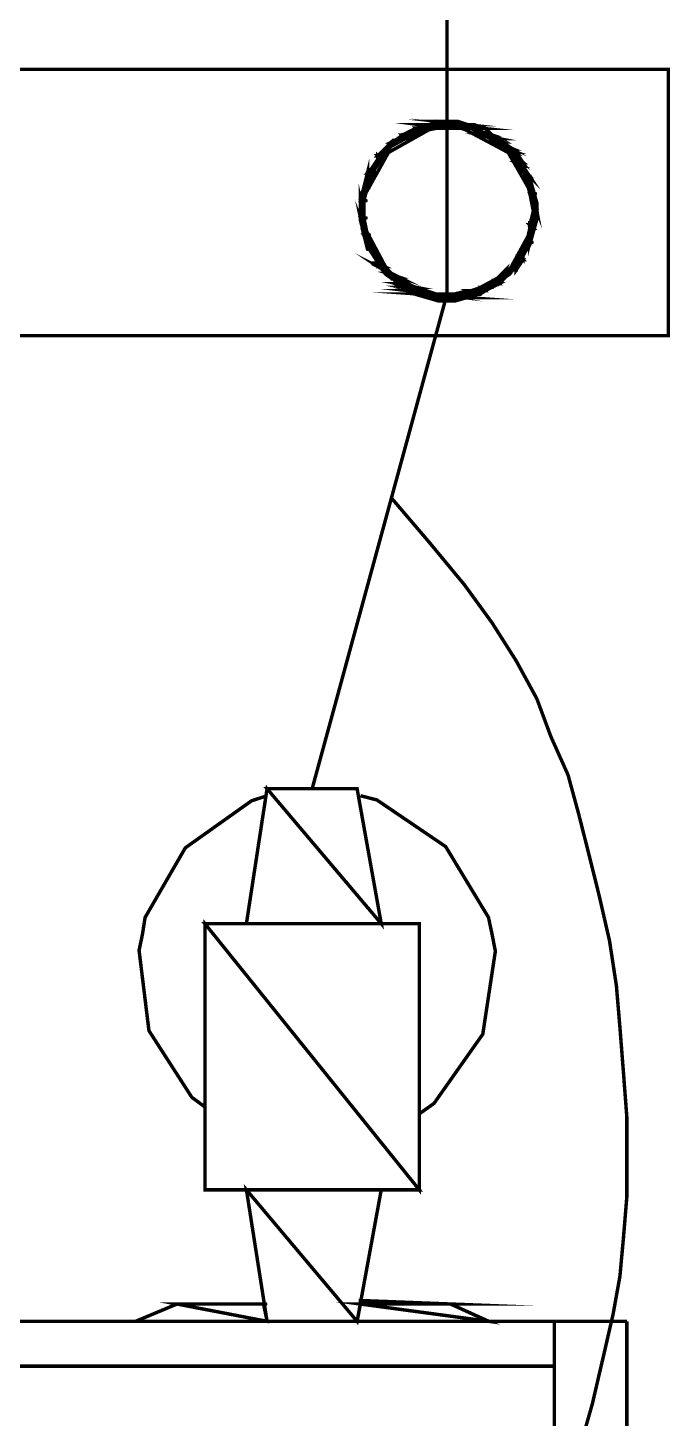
# Model space of a CAD drawing. Header units: metres. Extents: x -593 to 248, y 430 to 1024.
# Drawn here: x -401.74 to -393.86, y 891.44 to 908.48 of the extents above; entities that cross this region are included whole.
import ezdxf

# ---------------------------------------------------------------- set-up
doc = ezdxf.new("R2010")
doc.units = ezdxf.units.M
doc.header["$MEASUREMENT"] = 0
for name, color, linetype in [('C00-00-00-BLACK', 7, 'Continuous'), ('C62-64-65', 252, 'Continuous'), ('CFF-00-00', 1, 'Continuous')]:
    doc.layers.add(name, color=color, linetype=linetype)

msp = doc.modelspace()

# ---------------------------------------------------------------- linework, layer by layer
at = {"layer": 'C00-00-00-BLACK', "const_width": 0.0423}
for points in [[(-415.599, 907.972), (-415.599, 904.707), (-393.886, 904.707), (-393.886, 907.972), (-415.599, 907.972)], [(-395.5, 906.234), (-395.5, 906.339), (-395.589, 906.652), (-395.83, 906.988), (-396.182, 907.214), (-396.499, 907.295), (-396.603, 907.295), (-396.792, 907.295), (-397.357, 906.988), (-397.664, 906.423), (-397.664, 906.234), (-397.664, 906.129), (-397.583, 905.812), (-397.357, 905.463), (-397.019, 905.223), (-396.708, 905.133), (-396.603, 905.133), (-396.499, 905.133), (-396.182, 905.223), (-395.83, 905.463), (-395.589, 905.812), (-395.5, 906.129), (-395.5, 906.234)], [(-396.558, 907.292), (-396.941, 907.292), (-396.643, 907.25), (-396.558, 907.292)], [(-396.474, 907.335), (-396.727, 907.335), (-396.346, 907.292), (-396.474, 907.335)], [(-396.558, 907.292), (-396.178, 907.25), (-396.346, 907.25), (-396.558, 907.292)], [(-396.941, 907.292), (-396.643, 907.25), (-396.941, 907.25), (-396.941, 907.292)], [(-396.811, 907.292), (-396.262, 907.292), (-396.94, 907.292), (-396.811, 907.292)], [(-396.262, 907.292), (-396.558, 907.292), (-396.178, 907.25), (-396.262, 907.292)], [(-396.727, 907.335), (-396.346, 907.292), (-396.811, 907.292), (-396.727, 907.335)], [(-396.346, 907.292), (-396.811, 907.292), (-396.262, 907.292), (-396.346, 907.292)], [(-396.515, 907.335), (-396.474, 907.335), (-396.727, 907.335), (-396.515, 907.335)], [(-396.307, 907.25), (-396.049, 907.166), (-396.178, 907.166), (-396.307, 907.25)], [(-395.542, 906.234), (-395.542, 906.413), (-395.85, 906.951), (-396.416, 907.253), (-396.603, 907.253), (-396.782, 907.253), (-397.319, 906.951), (-397.619, 906.413), (-397.619, 906.234), (-397.619, 906.047), (-397.319, 905.483), (-396.782, 905.176), (-396.603, 905.176), (-396.416, 905.176), (-395.85, 905.483), (-395.542, 906.047), (-395.542, 906.234)], [(-397.28, 907.08), (-397.28, 907.038), (-397.323, 907.038), (-397.28, 907.08)], [(-397.196, 907.123), (-397.196, 907.08), (-397.28, 907.08), (-397.196, 907.123)], [(-397.153, 907.166), (-397.11, 907.123), (-397.196, 907.123), (-397.153, 907.166)], [(-397.11, 907.123), (-397.196, 907.123), (-397.196, 907.08), (-397.11, 907.123)], [(-397.029, 907.207), (-396.984, 907.166), (-397.113, 907.166), (-397.029, 907.207)], [(-396.984, 907.166), (-397.153, 907.166), (-397.11, 907.123), (-396.984, 907.166)], [(-396.981, 907.25), (-396.94, 907.207), (-397.066, 907.207), (-396.981, 907.25)], [(-396.941, 907.207), (-397.029, 907.207), (-396.984, 907.166), (-396.941, 907.207)], [(-396.727, 907.25), (-396.981, 907.25), (-396.94, 907.207), (-396.727, 907.25)], [(-396.727, 907.25), (-396.685, 907.25), (-396.94, 907.25), (-396.727, 907.25)], [(-396.727, 907.25), (-396.94, 907.25), (-396.643, 907.25), (-396.727, 907.25)], [(-396.178, 907.166), (-395.965, 907.123), (-396.049, 907.123), (-396.178, 907.166)], [(-396.135, 907.25), (-396.307, 907.25), (-396.049, 907.166), (-396.135, 907.25)], [(-396.049, 907.166), (-396.178, 907.166), (-395.965, 907.123), (-396.049, 907.166)], [(-396.178, 907.25), (-396.346, 907.25), (-396.135, 907.25), (-396.178, 907.25)], [(-396.346, 907.25), (-396.135, 907.25), (-396.304, 907.25), (-396.346, 907.25)], [(-396.011, 907.08), (-395.796, 906.996), (-395.881, 906.996), (-396.011, 907.08)], [(-395.965, 907.123), (-396.049, 907.123), (-395.923, 907.08), (-395.965, 907.123)], [(-396.049, 907.123), (-395.923, 907.08), (-396.008, 907.08), (-396.049, 907.123)], [(-397.449, 906.869), (-397.492, 906.741), (-397.535, 906.741), (-397.449, 906.869)], [(-397.323, 907.038), (-397.365, 906.911), (-397.449, 906.911), (-397.323, 907.038)], [(-397.449, 906.911), (-397.407, 906.869), (-397.449, 906.869), (-397.449, 906.911)], [(-397.28, 907.038), (-397.323, 907.038), (-397.365, 906.911), (-397.28, 907.038)], [(-397.196, 907.08), (-397.28, 907.08), (-397.28, 907.038), (-397.196, 907.08)], [(-395.923, 907.08), (-396.011, 907.08), (-395.796, 906.996), (-395.923, 907.08)], [(-395.796, 906.996), (-395.881, 906.996), (-395.753, 906.953), (-395.796, 906.996)], [(-395.881, 906.996), (-395.753, 906.953), (-395.839, 906.953), (-395.881, 906.996)], [(-395.841, 906.953), (-395.669, 906.827), (-395.753, 906.827), (-395.841, 906.953)], [(-395.753, 906.953), (-395.841, 906.953), (-395.669, 906.827), (-395.753, 906.953)], [(-395.712, 906.784), (-395.585, 906.657), (-395.626, 906.657), (-395.712, 906.784)], [(-397.576, 906.7), (-397.576, 906.528), (-397.619, 906.528), (-397.576, 906.7)], [(-397.407, 906.869), (-397.449, 906.869), (-397.492, 906.741), (-397.407, 906.869)], [(-397.365, 906.911), (-397.449, 906.911), (-397.407, 906.869), (-397.365, 906.911)], [(-395.753, 906.827), (-395.669, 906.784), (-395.712, 906.784), (-395.753, 906.827)], [(-395.669, 906.827), (-395.753, 906.827), (-395.669, 906.784), (-395.669, 906.827)], [(-395.669, 906.784), (-395.712, 906.784), (-395.585, 906.657), (-395.669, 906.784)], [(-395.626, 906.614), (-395.542, 906.445), (-395.585, 906.445), (-395.626, 906.614)], [(-397.619, 906.53), (-397.619, 906.361), (-397.662, 906.361), (-397.619, 906.53)], [(-397.535, 906.741), (-397.492, 906.7), (-397.576, 906.7), (-397.535, 906.741)], [(-397.492, 906.7), (-397.576, 906.7), (-397.576, 906.528), (-397.492, 906.7)], [(-397.492, 906.741), (-397.535, 906.741), (-397.492, 906.7), (-397.492, 906.741)], [(-395.585, 906.657), (-395.626, 906.657), (-395.585, 906.614), (-395.585, 906.657)], [(-395.585, 906.614), (-395.626, 906.614), (-395.542, 906.445), (-395.585, 906.614)], [(-395.585, 906.445), (-395.5, 906.234), (-395.542, 906.234), (-395.585, 906.445)], [(-395.626, 906.657), (-395.585, 906.614), (-395.626, 906.614), (-395.626, 906.657)], [(-397.662, 906.361), (-397.619, 906.149), (-397.662, 906.149), (-397.662, 906.361)], [(-397.619, 906.53), (-397.576, 906.53), (-397.535, 906.53), (-397.619, 906.53)], [(-397.576, 906.53), (-397.535, 906.53), (-397.619, 906.53), (-397.576, 906.53)], [(-397.576, 906.53), (-397.619, 906.53), (-397.619, 906.361), (-397.576, 906.53)], [(-395.542, 906.445), (-395.585, 906.445), (-395.5, 906.234), (-395.542, 906.445)], [(-395.585, 906.445), (-395.542, 906.445), (-395.5, 906.445), (-395.585, 906.445)], [(-395.542, 906.445), (-395.5, 906.445), (-395.585, 906.445), (-395.542, 906.445)], [(-397.662, 906.149), (-397.576, 905.938), (-397.619, 905.938), (-397.662, 906.149)], [(-397.619, 906.361), (-397.662, 906.361), (-397.619, 906.149), (-397.619, 906.361)], [(-397.662, 906.361), (-397.619, 906.361), (-397.576, 906.361), (-397.662, 906.361)], [(-397.619, 906.361), (-397.576, 906.361), (-397.662, 906.361), (-397.619, 906.361)], [(-395.542, 906.234), (-395.542, 906.065), (-395.585, 906.065), (-395.542, 906.234)], [(-397.619, 906.149), (-397.662, 906.149), (-397.576, 905.938), (-397.619, 906.149)], [(-397.662, 906.149), (-397.619, 906.149), (-397.576, 906.149), (-397.662, 906.149)], [(-397.619, 906.149), (-397.576, 906.149), (-397.662, 906.149), (-397.619, 906.149)], [(-395.585, 906.022), (-395.585, 905.852), (-395.626, 905.852), (-395.585, 906.022)], [(-395.585, 906.065), (-395.542, 906.022), (-395.585, 906.022), (-395.585, 906.065)], [(-395.5, 906.234), (-395.542, 906.234), (-395.542, 906.065), (-395.5, 906.234)], [(-397.619, 905.938), (-397.492, 905.768), (-397.576, 905.768), (-397.619, 905.938)], [(-397.535, 905.766), (-397.407, 905.593), (-397.449, 905.593), (-397.535, 905.766)], [(-397.576, 905.938), (-397.619, 905.938), (-397.492, 905.768), (-397.576, 905.938)], [(-397.619, 905.938), (-397.576, 905.938), (-397.535, 905.938), (-397.619, 905.938)], [(-397.576, 905.938), (-397.535, 905.938), (-397.619, 905.938), (-397.576, 905.938)], [(-395.626, 905.852), (-395.669, 905.682), (-395.712, 905.682), (-395.626, 905.852)], [(-395.542, 906.065), (-395.585, 906.065), (-395.542, 906.022), (-395.542, 906.065)], [(-395.542, 906.022), (-395.585, 906.022), (-395.585, 905.852), (-395.542, 906.022)], [(-397.492, 905.766), (-397.576, 905.766), (-397.492, 905.766)], [(-397.576, 905.766), (-397.492, 905.766), (-397.535, 905.766), (-397.576, 905.766)], [(-397.492, 905.766), (-397.535, 905.766), (-397.407, 905.593), (-397.492, 905.766)], [(-395.585, 905.852), (-395.626, 905.852), (-395.669, 905.682), (-395.585, 905.852)], [(-395.626, 905.852), (-395.585, 905.852), (-395.542, 905.852), (-395.626, 905.852)], [(-395.585, 905.852), (-395.542, 905.852), (-395.626, 905.852), (-395.585, 905.852)], [(-397.449, 905.554), (-397.28, 905.469), (-397.323, 905.469), (-397.449, 905.554)], [(-397.407, 905.596), (-397.449, 905.596), (-397.365, 905.554), (-397.407, 905.596)], [(-397.449, 905.596), (-397.365, 905.554), (-397.449, 905.554), (-397.449, 905.596)], [(-395.881, 905.512), (-395.923, 905.384), (-396.008, 905.384), (-395.881, 905.512)], [(-395.753, 905.639), (-395.753, 905.512), (-395.841, 905.512), (-395.753, 905.639)], [(-395.712, 905.682), (-395.669, 905.639), (-395.753, 905.639), (-395.712, 905.682)], [(-395.669, 905.639), (-395.753, 905.639), (-395.753, 905.512), (-395.669, 905.639)], [(-395.669, 905.682), (-395.712, 905.682), (-395.669, 905.639), (-395.669, 905.682)], [(-397.365, 905.554), (-397.449, 905.554), (-397.28, 905.469), (-397.365, 905.554)], [(-397.28, 905.469), (-397.323, 905.469), (-397.196, 905.427), (-397.28, 905.469)], [(-397.323, 905.469), (-397.196, 905.427), (-397.28, 905.427), (-397.323, 905.469)], [(-397.28, 905.427), (-397.11, 905.343), (-397.196, 905.343), (-397.28, 905.427)], [(-397.196, 905.427), (-397.28, 905.427), (-397.11, 905.343), (-397.196, 905.427)], [(-395.796, 905.512), (-395.881, 905.512), (-395.923, 905.384), (-395.796, 905.512)], [(-395.839, 905.512), (-395.796, 905.512), (-395.881, 905.512), (-395.839, 905.512)], [(-395.753, 905.512), (-395.839, 905.512), (-395.796, 905.512), (-395.753, 905.512)], [(-396.941, 905.257), (-397.069, 905.257), (-396.73, 905.216), (-396.941, 905.257)], [(-397.11, 905.343), (-397.196, 905.343), (-396.981, 905.3), (-397.11, 905.343)], [(-396.984, 905.3), (-397.153, 905.3), (-396.941, 905.257), (-396.984, 905.3)], [(-397.153, 905.3), (-396.941, 905.257), (-397.069, 905.257), (-397.153, 905.3)], [(-397.069, 905.257), (-396.73, 905.216), (-396.941, 905.216), (-397.069, 905.257)], [(-397.196, 905.343), (-396.981, 905.3), (-397.153, 905.3), (-397.196, 905.343)], [(-396.941, 905.216), (-396.346, 905.173), (-396.811, 905.173), (-396.941, 905.216)], [(-396.346, 905.257), (-396.262, 905.216), (-396.515, 905.216), (-396.346, 905.257)], [(-396.178, 905.257), (-396.346, 905.257), (-396.262, 905.216), (-396.178, 905.257)], [(-396.178, 905.3), (-396.135, 905.257), (-396.304, 905.257), (-396.178, 905.3)], [(-396.304, 905.257), (-396.178, 905.257), (-396.346, 905.257), (-396.304, 905.257)], [(-396.135, 905.257), (-396.304, 905.257), (-396.178, 905.257), (-396.135, 905.257)], [(-396.049, 905.343), (-396.049, 905.3), (-396.178, 905.3), (-396.049, 905.343)], [(-396.049, 905.3), (-396.178, 905.3), (-396.135, 905.257), (-396.049, 905.3)], [(-396.008, 905.384), (-395.965, 905.343), (-396.049, 905.343), (-396.008, 905.384)], [(-395.965, 905.343), (-396.049, 905.343), (-396.049, 905.3), (-395.965, 905.343)], [(-395.923, 905.384), (-396.008, 905.384), (-395.965, 905.343), (-395.923, 905.384)], [(-396.262, 905.216), (-396.941, 905.216), (-396.346, 905.173), (-396.262, 905.216)], [(-396.643, 905.216), (-396.601, 905.216), (-396.94, 905.216), (-396.643, 905.216)], [(-396.643, 905.216), (-396.94, 905.216), (-396.727, 905.216), (-396.643, 905.216)], [(-396.558, 905.216), (-396.515, 905.216), (-396.94, 905.216), (-396.558, 905.216)], [(-396.558, 905.216), (-396.94, 905.216), (-396.643, 905.216), (-396.558, 905.216)], [(-396.811, 905.173), (-396.727, 905.173), (-396.474, 905.173), (-396.811, 905.173)], [(-396.811, 905.173), (-396.346, 905.173), (-396.474, 905.173), (-396.811, 905.173)], [(-396.727, 905.173), (-396.474, 905.173), (-396.515, 905.173), (-396.727, 905.173)], [(-396.515, 905.216), (-396.262, 905.216), (-396.558, 905.216), (-396.515, 905.216)], [(-396.262, 905.216), (-396.515, 905.216), (-396.262, 905.216)], [(-399.569, 897.5), (-396.941, 897.5), (-396.941, 894.238), (-399.569, 894.238), (-399.569, 897.5)]]:
    msp.add_lwpolyline(points, close=True, dxfattribs=at)
at = {"layer": 'C00-00-00-BLACK'}
for points in [[(-396.558, 907.292), (-396.941, 907.292), (-396.643, 907.25), (-396.558, 907.292)], [(-396.941, 907.292), (-396.643, 907.25), (-396.941, 907.25), (-396.941, 907.292)], [(-396.811, 907.292), (-396.262, 907.292), (-396.94, 907.292), (-396.811, 907.292)], [(-396.727, 907.335), (-396.346, 907.292), (-396.811, 907.292), (-396.727, 907.335)], [(-396.346, 907.292), (-396.811, 907.292), (-396.262, 907.292), (-396.346, 907.292)], [(-396.515, 907.335), (-396.474, 907.335), (-396.727, 907.335), (-396.515, 907.335)], [(-396.474, 907.335), (-396.727, 907.335), (-396.346, 907.292), (-396.474, 907.335)], [(-396.262, 907.292), (-396.558, 907.292), (-396.178, 907.25), (-396.262, 907.292)], [(-396.558, 907.292), (-396.178, 907.25), (-396.346, 907.25), (-396.558, 907.292)], [(-397.196, 907.123), (-397.196, 907.08), (-397.28, 907.08), (-397.196, 907.123)], [(-397.153, 907.166), (-397.11, 907.123), (-397.196, 907.123), (-397.153, 907.166)], [(-397.11, 907.123), (-397.196, 907.123), (-397.196, 907.08), (-397.11, 907.123)], [(-396.984, 907.166), (-397.153, 907.166), (-397.11, 907.123), (-396.984, 907.166)], [(-397.029, 907.207), (-396.984, 907.166), (-397.113, 907.166), (-397.029, 907.207)], [(-396.981, 907.25), (-396.94, 907.207), (-397.066, 907.207), (-396.981, 907.25)], [(-396.941, 907.207), (-397.029, 907.207), (-396.984, 907.166), (-396.941, 907.207)], [(-396.727, 907.25), (-396.981, 907.25), (-396.94, 907.207), (-396.727, 907.25)], [(-396.727, 907.25), (-396.685, 907.25), (-396.94, 907.25), (-396.727, 907.25)], [(-396.727, 907.25), (-396.94, 907.25), (-396.643, 907.25), (-396.727, 907.25)], [(-396.178, 907.25), (-396.346, 907.25), (-396.135, 907.25), (-396.178, 907.25)], [(-396.346, 907.25), (-396.135, 907.25), (-396.304, 907.25), (-396.346, 907.25)], [(-396.135, 907.25), (-396.307, 907.25), (-396.049, 907.166), (-396.135, 907.25)], [(-396.307, 907.25), (-396.049, 907.166), (-396.178, 907.166), (-396.307, 907.25)], [(-396.049, 907.166), (-396.178, 907.166), (-395.965, 907.123), (-396.049, 907.166)], [(-396.178, 907.166), (-395.965, 907.123), (-396.049, 907.123), (-396.178, 907.166)], [(-395.965, 907.123), (-396.049, 907.123), (-395.923, 907.08), (-395.965, 907.123)], [(-396.049, 907.123), (-395.923, 907.08), (-396.008, 907.08), (-396.049, 907.123)], [(-397.323, 907.038), (-397.365, 906.911), (-397.449, 906.911), (-397.323, 907.038)], [(-397.28, 907.038), (-397.323, 907.038), (-397.365, 906.911), (-397.28, 907.038)], [(-397.28, 907.08), (-397.28, 907.038), (-397.323, 907.038), (-397.28, 907.08)], [(-397.196, 907.08), (-397.28, 907.08), (-397.28, 907.038), (-397.196, 907.08)], [(-395.923, 907.08), (-396.011, 907.08), (-395.796, 906.996), (-395.923, 907.08)], [(-396.011, 907.08), (-395.796, 906.996), (-395.881, 906.996), (-396.011, 907.08)], [(-395.796, 906.996), (-395.881, 906.996), (-395.753, 906.953), (-395.796, 906.996)], [(-395.881, 906.996), (-395.753, 906.953), (-395.839, 906.953), (-395.881, 906.996)], [(-395.753, 906.953), (-395.841, 906.953), (-395.669, 906.827), (-395.753, 906.953)], [(-395.841, 906.953), (-395.669, 906.827), (-395.753, 906.827), (-395.841, 906.953)], [(-397.449, 906.869), (-397.492, 906.741), (-397.535, 906.741), (-397.449, 906.869)], [(-397.407, 906.869), (-397.449, 906.869), (-397.492, 906.741), (-397.407, 906.869)], [(-397.365, 906.911), (-397.449, 906.911), (-397.407, 906.869), (-397.365, 906.911)], [(-397.449, 906.911), (-397.407, 906.869), (-397.449, 906.869), (-397.449, 906.911)], [(-395.669, 906.827), (-395.753, 906.827), (-395.669, 906.784), (-395.669, 906.827)], [(-395.753, 906.827), (-395.669, 906.784), (-395.712, 906.784), (-395.753, 906.827)], [(-395.669, 906.784), (-395.712, 906.784), (-395.585, 906.657), (-395.669, 906.784)], [(-395.712, 906.784), (-395.585, 906.657), (-395.626, 906.657), (-395.712, 906.784)], [(-397.576, 906.7), (-397.576, 906.528), (-397.619, 906.528), (-397.576, 906.7)], [(-397.535, 906.741), (-397.492, 906.7), (-397.576, 906.7), (-397.535, 906.741)], [(-397.492, 906.7), (-397.576, 906.7), (-397.576, 906.528), (-397.492, 906.7)], [(-397.492, 906.741), (-397.535, 906.741), (-397.492, 906.7), (-397.492, 906.741)], [(-395.585, 906.657), (-395.626, 906.657), (-395.585, 906.614), (-395.585, 906.657)], [(-395.626, 906.657), (-395.585, 906.614), (-395.626, 906.614), (-395.626, 906.657)], [(-395.585, 906.614), (-395.626, 906.614), (-395.542, 906.445), (-395.585, 906.614)], [(-395.626, 906.614), (-395.542, 906.445), (-395.585, 906.445), (-395.626, 906.614)], [(-397.619, 906.53), (-397.619, 906.361), (-397.662, 906.361), (-397.619, 906.53)], [(-397.619, 906.53), (-397.576, 906.53), (-397.535, 906.53), (-397.619, 906.53)], [(-397.576, 906.53), (-397.535, 906.53), (-397.619, 906.53), (-397.576, 906.53)], [(-397.576, 906.53), (-397.619, 906.53), (-397.619, 906.361), (-397.576, 906.53)], [(-395.585, 906.445), (-395.542, 906.445), (-395.5, 906.445), (-395.585, 906.445)], [(-395.542, 906.445), (-395.5, 906.445), (-395.585, 906.445), (-395.542, 906.445)], [(-395.542, 906.445), (-395.585, 906.445), (-395.5, 906.234), (-395.542, 906.445)], [(-395.585, 906.445), (-395.5, 906.234), (-395.542, 906.234), (-395.585, 906.445)], [(-397.662, 906.361), (-397.619, 906.361), (-397.576, 906.361), (-397.662, 906.361)], [(-397.619, 906.361), (-397.576, 906.361), (-397.662, 906.361), (-397.619, 906.361)], [(-397.619, 906.361), (-397.662, 906.361), (-397.619, 906.149), (-397.619, 906.361)], [(-397.662, 906.361), (-397.619, 906.149), (-397.662, 906.149), (-397.662, 906.361)], [(-397.662, 906.149), (-397.619, 906.149), (-397.576, 906.149), (-397.662, 906.149)], [(-397.619, 906.149), (-397.576, 906.149), (-397.662, 906.149), (-397.619, 906.149)], [(-397.619, 906.149), (-397.662, 906.149), (-397.576, 905.938), (-397.619, 906.149)], [(-397.662, 906.149), (-397.576, 905.938), (-397.619, 905.938), (-397.662, 906.149)], [(-395.542, 906.234), (-395.542, 906.065), (-395.585, 906.065), (-395.542, 906.234)], [(-395.5, 906.234), (-395.542, 906.234), (-395.542, 906.065), (-395.5, 906.234)], [(-397.619, 905.938), (-397.576, 905.938), (-397.535, 905.938), (-397.619, 905.938)], [(-397.576, 905.938), (-397.535, 905.938), (-397.619, 905.938), (-397.576, 905.938)], [(-397.576, 905.938), (-397.619, 905.938), (-397.492, 905.768), (-397.576, 905.938)], [(-397.619, 905.938), (-397.492, 905.768), (-397.576, 905.768), (-397.619, 905.938)], [(-395.585, 906.022), (-395.585, 905.852), (-395.626, 905.852), (-395.585, 906.022)], [(-395.542, 906.065), (-395.585, 906.065), (-395.542, 906.022), (-395.542, 906.065)], [(-395.585, 906.065), (-395.542, 906.022), (-395.585, 906.022), (-395.585, 906.065)], [(-395.542, 906.022), (-395.585, 906.022), (-395.585, 905.852), (-395.542, 906.022)], [(-397.492, 905.766), (-397.576, 905.766), (-397.492, 905.766)], [(-397.576, 905.766), (-397.492, 905.766), (-397.535, 905.766), (-397.576, 905.766)], [(-397.492, 905.766), (-397.535, 905.766), (-397.407, 905.593), (-397.492, 905.766)], [(-397.535, 905.766), (-397.407, 905.593), (-397.449, 905.593), (-397.535, 905.766)], [(-395.626, 905.852), (-395.669, 905.682), (-395.712, 905.682), (-395.626, 905.852)], [(-395.585, 905.852), (-395.626, 905.852), (-395.669, 905.682), (-395.585, 905.852)], [(-395.626, 905.852), (-395.585, 905.852), (-395.542, 905.852), (-395.626, 905.852)], [(-395.585, 905.852), (-395.542, 905.852), (-395.626, 905.852), (-395.585, 905.852)], [(-397.407, 905.596), (-397.449, 905.596), (-397.365, 905.554), (-397.407, 905.596)], [(-397.449, 905.596), (-397.365, 905.554), (-397.449, 905.554), (-397.449, 905.596)], [(-395.753, 905.639), (-395.753, 905.512), (-395.841, 905.512), (-395.753, 905.639)], [(-395.712, 905.682), (-395.669, 905.639), (-395.753, 905.639), (-395.712, 905.682)], [(-395.669, 905.639), (-395.753, 905.639), (-395.753, 905.512), (-395.669, 905.639)], [(-395.669, 905.682), (-395.712, 905.682), (-395.669, 905.639), (-395.669, 905.682)], [(-397.365, 905.554), (-397.449, 905.554), (-397.28, 905.469), (-397.365, 905.554)], [(-397.449, 905.554), (-397.28, 905.469), (-397.323, 905.469), (-397.449, 905.554)], [(-397.28, 905.469), (-397.323, 905.469), (-397.196, 905.427), (-397.28, 905.469)], [(-397.323, 905.469), (-397.196, 905.427), (-397.28, 905.427), (-397.323, 905.469)], [(-397.196, 905.427), (-397.28, 905.427), (-397.11, 905.343), (-397.196, 905.427)], [(-397.28, 905.427), (-397.11, 905.343), (-397.196, 905.343), (-397.28, 905.427)], [(-395.881, 905.512), (-395.923, 905.384), (-396.008, 905.384), (-395.881, 905.512)], [(-395.796, 905.512), (-395.881, 905.512), (-395.923, 905.384), (-395.796, 905.512)], [(-395.839, 905.512), (-395.796, 905.512), (-395.881, 905.512), (-395.839, 905.512)], [(-395.753, 905.512), (-395.839, 905.512), (-395.796, 905.512), (-395.753, 905.512)], [(-397.11, 905.343), (-397.196, 905.343), (-396.981, 905.3), (-397.11, 905.343)], [(-397.196, 905.343), (-396.981, 905.3), (-397.153, 905.3), (-397.196, 905.343)], [(-396.984, 905.3), (-397.153, 905.3), (-396.941, 905.257), (-396.984, 905.3)], [(-397.153, 905.3), (-396.941, 905.257), (-397.069, 905.257), (-397.153, 905.3)], [(-396.941, 905.257), (-397.069, 905.257), (-396.73, 905.216), (-396.941, 905.257)], [(-397.069, 905.257), (-396.73, 905.216), (-396.941, 905.216), (-397.069, 905.257)], [(-396.346, 905.257), (-396.262, 905.216), (-396.515, 905.216), (-396.346, 905.257)], [(-396.304, 905.257), (-396.178, 905.257), (-396.346, 905.257), (-396.304, 905.257)], [(-396.178, 905.257), (-396.346, 905.257), (-396.262, 905.216), (-396.178, 905.257)], [(-396.178, 905.3), (-396.135, 905.257), (-396.304, 905.257), (-396.178, 905.3)], [(-396.135, 905.257), (-396.304, 905.257), (-396.178, 905.257), (-396.135, 905.257)], [(-396.049, 905.343), (-396.049, 905.3), (-396.178, 905.3), (-396.049, 905.343)], [(-396.049, 905.3), (-396.178, 905.3), (-396.135, 905.257), (-396.049, 905.3)], [(-396.008, 905.384), (-395.965, 905.343), (-396.049, 905.343), (-396.008, 905.384)], [(-395.965, 905.343), (-396.049, 905.343), (-396.049, 905.3), (-395.965, 905.343)], [(-395.923, 905.384), (-396.008, 905.384), (-395.965, 905.343), (-395.923, 905.384)], [(-396.262, 905.216), (-396.941, 905.216), (-396.346, 905.173), (-396.262, 905.216)], [(-396.941, 905.216), (-396.346, 905.173), (-396.811, 905.173), (-396.941, 905.216)], [(-396.643, 905.216), (-396.601, 905.216), (-396.94, 905.216), (-396.643, 905.216)], [(-396.643, 905.216), (-396.94, 905.216), (-396.727, 905.216), (-396.643, 905.216)], [(-396.558, 905.216), (-396.515, 905.216), (-396.94, 905.216), (-396.558, 905.216)], [(-396.558, 905.216), (-396.94, 905.216), (-396.643, 905.216), (-396.558, 905.216)], [(-396.811, 905.173), (-396.727, 905.173), (-396.474, 905.173), (-396.811, 905.173)], [(-396.811, 905.173), (-396.346, 905.173), (-396.474, 905.173), (-396.811, 905.173)], [(-396.727, 905.173), (-396.474, 905.173), (-396.515, 905.173), (-396.727, 905.173)], [(-396.515, 905.216), (-396.262, 905.216), (-396.558, 905.216), (-396.515, 905.216)], [(-396.262, 905.216), (-396.515, 905.216), (-396.262, 905.216)]]:
    msp.add_lwpolyline(points, close=True, dxfattribs=at)
at = {"layer": 'C00-00-00-BLACK', "const_width": 0.0423}
for points in [[(-397.407, 897.5), (-397.703, 899.154), (-398.807, 899.154), (-399.06, 897.5)], [(-398.807, 899.068), (-398.998, 899.005), (-399.809, 898.429), (-400.302, 897.576), (-400.334, 897.373), (-400.376, 897.172), (-400.255, 896.188), (-399.729, 895.371), (-399.569, 895.254)], [(-396.941, 895.168), (-396.76, 895.297), (-396.162, 896.146), (-396.008, 897.162), (-396.049, 897.373), (-396.092, 897.576), (-396.617, 898.444), (-397.46, 899.016), (-397.662, 899.068)], [(-398.807, 892.626), (-399.06, 894.238)], [(-397.703, 892.626), (-397.407, 894.238)], [(-398.85, 892.838), (-399.911, 892.838), (-400.418, 892.626)], [(-397.662, 892.881), (-396.558, 892.838), (-396.092, 892.626)], [(-394.396, 892.626), (-415.05, 892.626)], [(-395.286, 892.626), (-395.286, 868.169)], [(-394.396, 892.626), (-394.396, 868.169)], [(-395.286, 892.076), (-414.201, 892.076)]]:
    msp.add_lwpolyline(points, dxfattribs=at)
at = {"layer": 'C62-64-65', "const_width": 0.0423}
for points in [[(-398.807, 899.154), (-397.407, 897.5), (-399.06, 897.5), (-398.807, 899.154)], [(-397.703, 899.154), (-398.807, 899.154), (-397.407, 897.5), (-397.703, 899.154)], [(-396.941, 897.5), (-399.569, 897.5), (-396.941, 894.238), (-396.941, 897.5)], [(-399.569, 897.5), (-396.941, 894.238), (-399.569, 894.238), (-399.569, 897.5)], [(-397.407, 894.238), (-399.06, 894.238), (-397.703, 892.626), (-397.407, 894.238)], [(-399.06, 894.238), (-397.703, 892.626), (-398.807, 892.626), (-399.06, 894.238)], [(-399.911, 892.838), (-398.807, 892.626), (-400.418, 892.626), (-399.911, 892.838)], [(-398.85, 892.838), (-399.911, 892.838), (-398.807, 892.626), (-398.85, 892.838)], [(-399.911, 892.838), (-398.85, 892.838), (-398.807, 892.838), (-399.911, 892.838)], [(-396.558, 892.838), (-397.662, 892.838), (-396.089, 892.626), (-396.558, 892.838)], [(-397.662, 892.838), (-396.089, 892.626), (-397.703, 892.626), (-397.662, 892.838)], [(-397.662, 892.881), (-396.558, 892.838), (-397.662, 892.838), (-397.662, 892.881)]]:
    msp.add_lwpolyline(points, close=True, dxfattribs=at)
at = {"layer": 'C62-64-65'}
for points in [[(-398.807, 899.154), (-397.407, 897.5), (-399.06, 897.5), (-398.807, 899.154)], [(-397.703, 899.154), (-398.807, 899.154), (-397.407, 897.5), (-397.703, 899.154)], [(-396.941, 897.5), (-399.569, 897.5), (-396.941, 894.238), (-396.941, 897.5)], [(-399.569, 897.5), (-396.941, 894.238), (-399.569, 894.238), (-399.569, 897.5)], [(-397.407, 894.238), (-399.06, 894.238), (-397.703, 892.626), (-397.407, 894.238)], [(-399.06, 894.238), (-397.703, 892.626), (-398.807, 892.626), (-399.06, 894.238)], [(-399.911, 892.838), (-398.807, 892.626), (-400.418, 892.626), (-399.911, 892.838)], [(-399.911, 892.838), (-398.85, 892.838), (-398.807, 892.838), (-399.911, 892.838)], [(-398.85, 892.838), (-399.911, 892.838), (-398.807, 892.626), (-398.85, 892.838)], [(-397.662, 892.838), (-396.089, 892.626), (-397.703, 892.626), (-397.662, 892.838)], [(-397.662, 892.881), (-396.558, 892.838), (-397.662, 892.838), (-397.662, 892.881)], [(-396.558, 892.838), (-397.662, 892.838), (-396.089, 892.626), (-396.558, 892.838)]]:
    msp.add_lwpolyline(points, close=True, dxfattribs=at)
at = {"layer": 'CFF-00-00', "const_width": 0.0423}
for points in [[(-394.947, 956.973), (-396.601, 948.197), (-396.601, 927.893), (-396.601, 905.216), (-398.254, 899.154)], [(-394.99, 891.015), (-394.82, 891.61), (-394.692, 892.16), (-394.565, 892.711), (-394.481, 893.177), (-394.438, 893.644), (-394.396, 894.153), (-394.396, 894.619), (-394.396, 895.127), (-394.438, 895.68), (-394.481, 896.23), (-394.524, 896.738), (-394.608, 897.288), (-394.735, 897.842), (-394.861, 898.349), (-394.99, 898.857), (-395.117, 899.323), (-395.327, 899.792), (-395.5, 900.258), (-395.753, 900.722), (-396.049, 901.188), (-396.388, 901.654), (-396.811, 902.165), (-397.28, 902.715)]]:
    msp.add_lwpolyline(points, dxfattribs=at)

doc.saveas('drawing.dxf')
